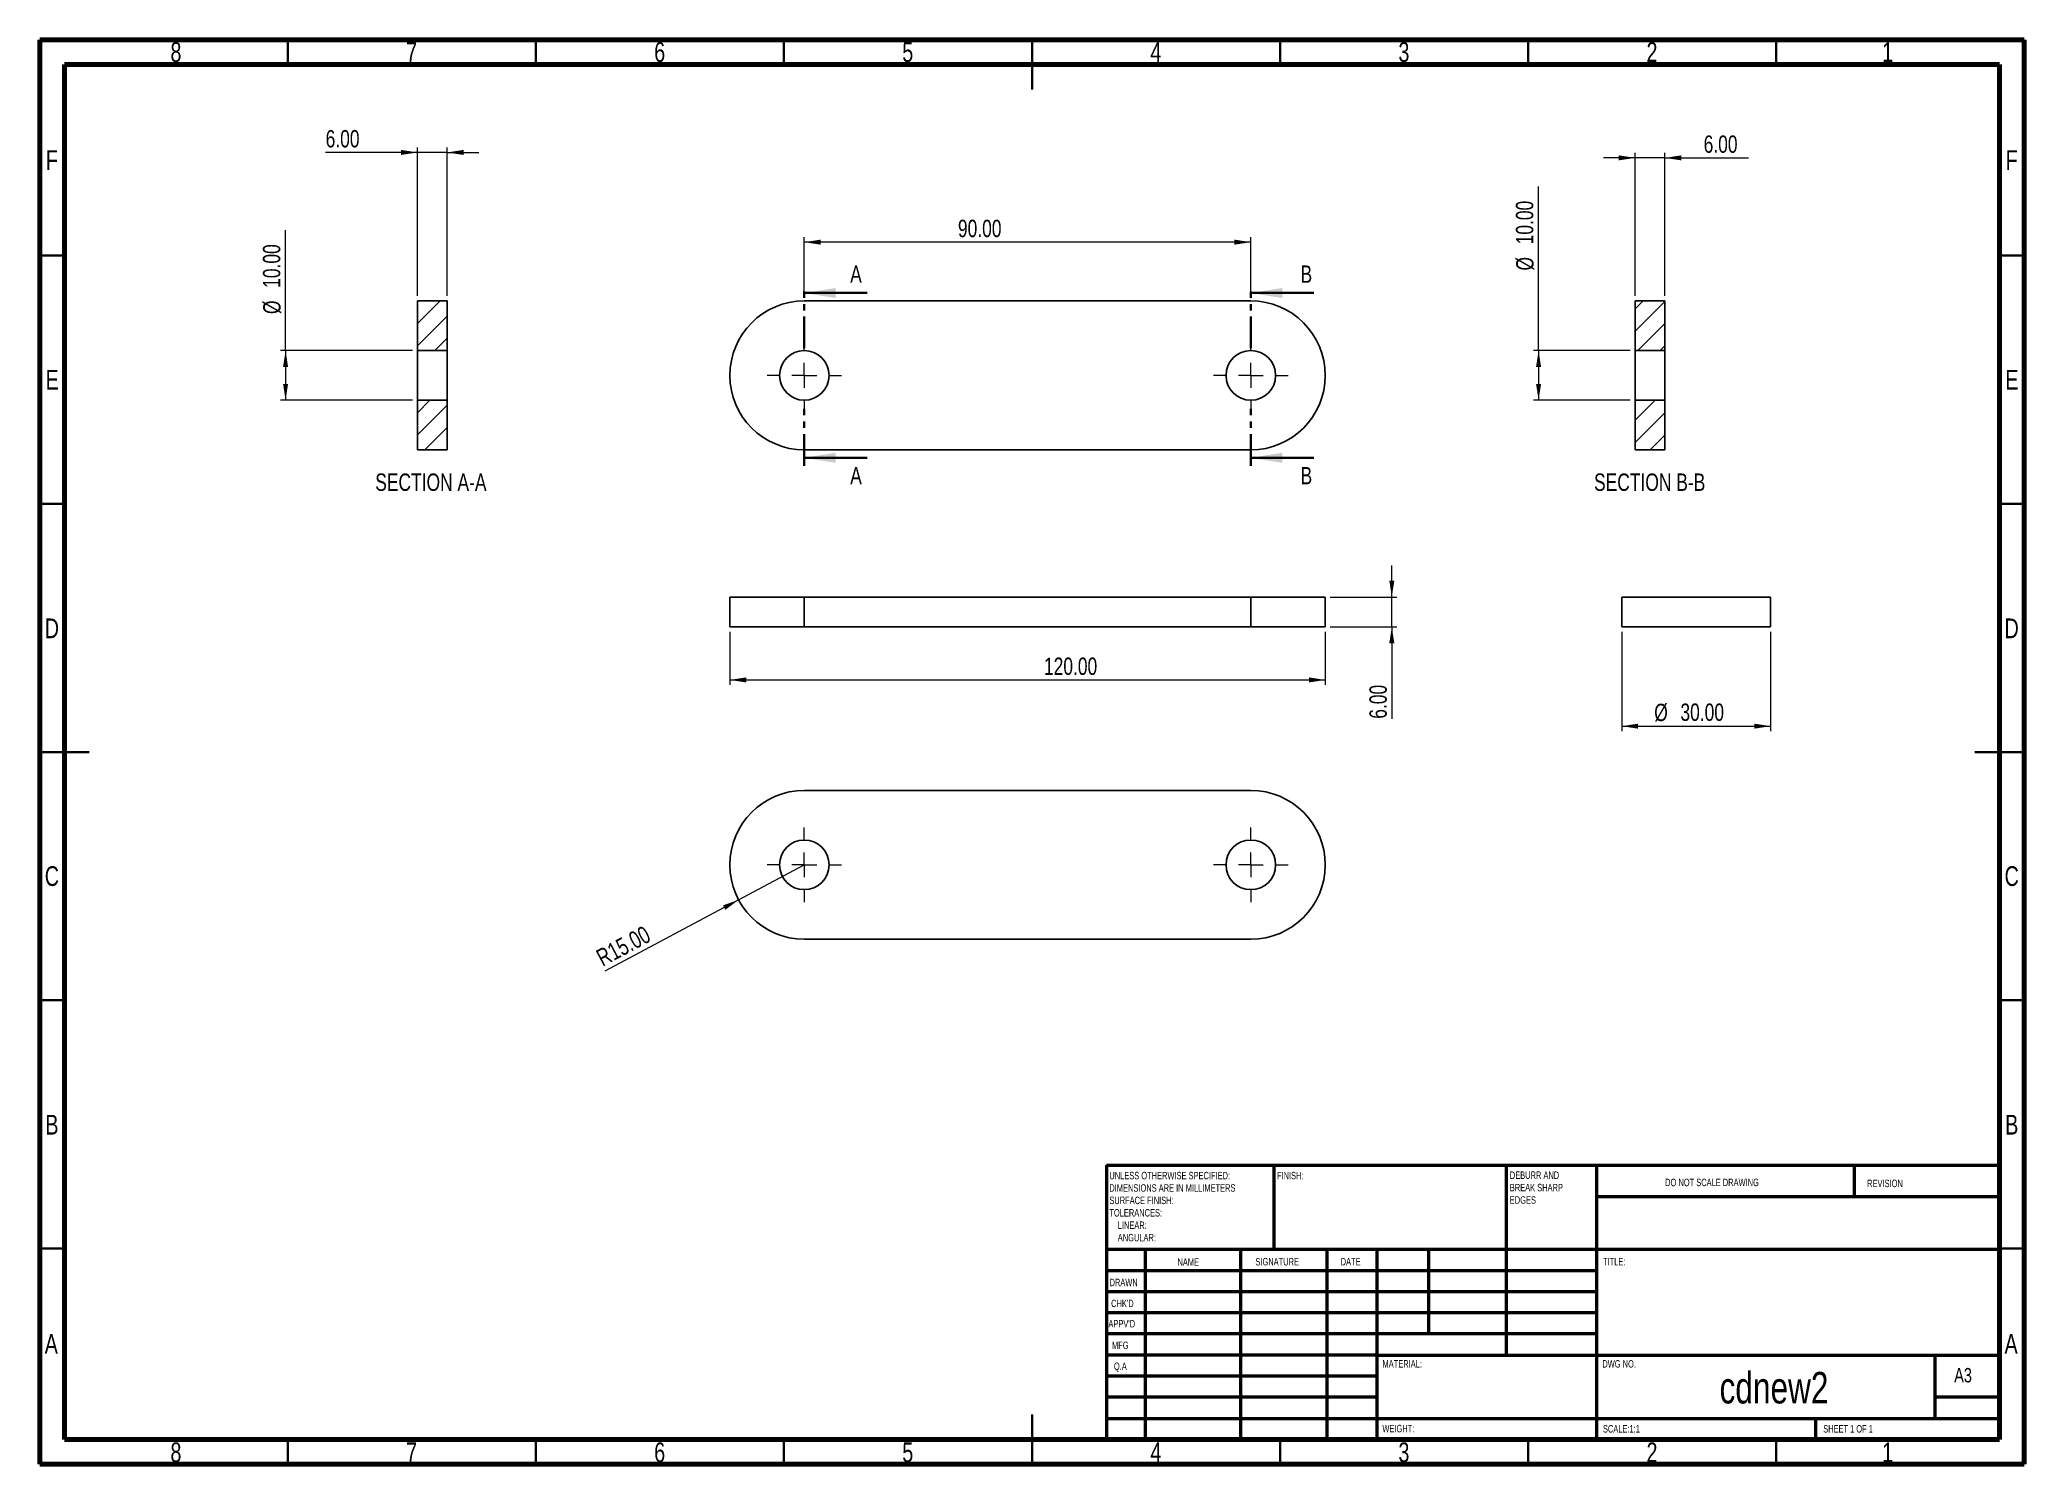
# Model space of a CAD drawing. Header units: millimetres. Extents: x 15 to 415, y 5 to 292.
import ezdxf

# ---------------------------------------------------------------- set-up
doc = ezdxf.new("R2010")
doc.units = ezdxf.units.MM
doc.linetypes.add('PHANTOM', pattern=[12.7, 6.35, -1.27, 1.27, -1.27, 1.27, -1.27])
doc.styles.add('SLDTEXTSTYLE0', font='TXT', dxfattribs={"width": 0.75})
doc.styles.add('SLDTEXTSTYLE1', font='TXT', dxfattribs={"width": 0.686449})
doc.styles.add('SLDTEXTSTYLE2', font='TXT', dxfattribs={"width": 0.6875})
doc.dimstyles.new('SLDDIMSTYLE0', dxfattribs={"dimtxt": 3.5, "dimasz": 3.302, "dimexe": 0, "dimexo": 0.0625, "dimgap": 0.875, "dimtad": 1, "dimrnd": 1e-09, "dimzin": 4, "dimdsep": 46, "dimtxsty": 'SLDTEXTSTYLE0', "dimsah": 1, "dimcen": 0.09, "dimadec": 0, "dimazin": 1, "dimtfac": 1, "dimtofl": 0, "dimtmove": 0, "dimatfit": 3, "dimfxl": 0, "dimfrac": 2, "dimtolj": 1, "dimtzin": 12, "dimarcsym": 0})
doc.dimstyles.new('SLDDIMSTYLE1', dxfattribs={"dimtxt": 3.5, "dimasz": 3.302, "dimexe": 0, "dimexo": 0.0625, "dimgap": 0.875, "dimtad": 1, "dimrnd": 1e-09, "dimzin": 4, "dimdsep": 46, "dimtxsty": 'SLDTEXTSTYLE0', "dimsah": 1, "dimcen": 0.09, "dimadec": 0, "dimazin": 1, "dimtfac": 1, "dimtmove": 0, "dimatfit": 0, "dimfxl": 0, "dimfrac": 2, "dimtolj": 1, "dimtzin": 12, "dimarcsym": 0})
doc.dimstyles.new('SLDDIMSTYLE2', dxfattribs={"dimtxt": 3.5, "dimasz": 3.302, "dimexe": 0, "dimexo": 0.0625, "dimgap": 0.875, "dimtad": 1, "dimrnd": 1e-09, "dimzin": 4, "dimdsep": 46, "dimtxsty": 'SLDTEXTSTYLE0', "dimsah": 1, "dimcen": 0, "dimadec": 0, "dimazin": 1, "dimtfac": 1, "dimtofl": 0, "dimtmove": 0, "dimatfit": 3, "dimfxl": 0, "dimfrac": 2, "dimtolj": 1, "dimtzin": 12, "dimarcsym": 0})

# ---------------------------------------------------------------- blocks, each defined once
blk = doc.blocks.new('SW_NOTE_0')
at = {"color": 0, "linetype": 'Continuous', "lineweight": 0, "char_height": 1.5, "attachment_point": 1, "style": 'SLDTEXTSTYLE0'}
for s, insert in [('UNLESS OTHERWISE SPECIFIED:', (0, 1.93)), ('SURFACE FINISH:', (0, -3.07)), ('DIMENSIONS ARE IN MILLIMETERS', (0, -0.57)), ('TOLERANCES:', (0, -5.57)), ('ANGULAR:', (1.69, -10.57)), ('LINEAR:', (1.69, -8.07))]:
    blk.add_mtext(s, dxfattribs=dict(at, insert=insert))
blk = doc.blocks.new('SW_NOTE_0_1')
at = {"color": 0, "linetype": 'Continuous', "lineweight": 0, "char_height": 1.5, "attachment_point": 1, "style": 'SLDTEXTSTYLE0'}
for s, insert in [('DEBURR AND', (0, 1.93)), ('BREAK SHARP', (0, -0.57)), ('EDGES', (0, -3.07))]:
    blk.add_mtext(s, dxfattribs=dict(at, insert=insert))
blk = doc.blocks.new('_D')
at = {"color": 7, "linetype": 'Continuous', "lineweight": 0}
for p, q in [((154.11, 172.71), (154.11, 162.02)), ((274.11, 172.71), (274.11, 162.02)), ((154.11, 163.02), (274.11, 163.02))]:
    blk.add_line(p, q, dxfattribs=at)
at = {"color": 7, "linetype": 'Continuous', "lineweight": 18}
for points in [[(154.11, 163.02), (157.41, 162.51), (157.41, 163.53)], [(274.11, 163.02), (270.81, 163.53), (270.81, 162.51)]]:
    blk.add_solid(points, dxfattribs=at)
at = {"color": 7, "linetype": 'Continuous', "lineweight": 18, "insert": (217.41, 167.53), "char_height": 3.5, "attachment_point": 1, "style": 'SLDTEXTSTYLE0'}
blk.add_mtext('120.00', dxfattribs=at)
blk = doc.blocks.new('_D_1')
at = {"color": 7, "linetype": 'Continuous', "lineweight": 0}
for p, q in [((287.52, 179.71), (287.52, 186.06)), ((275.11, 179.71), (288.52, 179.71)), ((287.52, 173.71), (287.52, 179.71)), ((275.11, 173.71), (288.52, 173.71)), ((287.52, 173.71), (287.52, 155.2))]:
    blk.add_line(p, q, dxfattribs=at)
at = {"color": 7, "linetype": 'Continuous', "lineweight": 18}
for points in [[(287.52, 179.71), (288.02, 183.01), (287.01, 183.01)], [(287.52, 173.71), (287.01, 170.41), (288.02, 170.41)]]:
    blk.add_solid(points, dxfattribs=at)
at = {"color": 7, "linetype": 'Continuous', "lineweight": 18, "insert": (283, 155.2), "char_height": 3.5, "attachment_point": 1, "rotation": 90, "style": 'SLDTEXTSTYLE0'}
blk.add_mtext('6.00', dxfattribs=at)
blk = doc.blocks.new('_D_2')
at = {"color": 7, "linetype": 'Continuous', "lineweight": 0}
for p, q in [((169.11, 240.37), (169.11, 252.21)), ((259.11, 240.37), (259.11, 252.21)), ((259.11, 251.21), (169.11, 251.21))]:
    blk.add_line(p, q, dxfattribs=at)
at = {"color": 7, "linetype": 'Continuous', "lineweight": 18}
for points in [[(169.11, 251.21), (172.41, 250.71), (172.41, 251.72)], [(259.11, 251.21), (255.81, 251.72), (255.81, 250.71)]]:
    blk.add_solid(points, dxfattribs=at)
at = {"color": 7, "linetype": 'Continuous', "lineweight": 18, "insert": (200.07, 255.73), "char_height": 3.5, "attachment_point": 1, "style": 'SLDTEXTSTYLE0'}
blk.add_mtext('90.00', dxfattribs=at)
blk = doc.blocks.new('SW_CENTERMARKSYMBOL_0')
at = {"color": 0, "linetype": 'Continuous', "lineweight": 18}
for p, q in [((0, 5), (0, 7.5)), ((-5, 0), (-7.5, 0)), ((0, 0), (-2.5, 0)), ((0, 0), (0, 2.5)), ((0, 0), (0, -2.5)), ((0, 0), (2.5, 0)), ((5, 0), (7.5, 0)), ((0, -5), (0, -7.5))]:
    blk.add_line(p, q, dxfattribs=at)
blk = doc.blocks.new('SW_CENTERMARKSYMBOL_1')
at = {"color": 0, "linetype": 'Continuous', "lineweight": 18}
for p, q in [((0, 5), (0, 7.5)), ((-5, 0), (-7.5, 0)), ((0, 0), (-2.5, 0)), ((0, 0), (0, 2.5)), ((0, 0), (0, -2.5)), ((0, 0), (2.5, 0)), ((5, 0), (7.5, 0)), ((0, -5), (0, -7.5))]:
    blk.add_line(p, q, dxfattribs=at)
blk = doc.blocks.new('_D_3')
at = {"color": 7, "linetype": 'Continuous', "lineweight": 0}
for q in [(169.11, 125.77), (128.93, 104.33)]:
    blk.add_line((155.87, 118.71), q, dxfattribs=at)
at = {"color": 7, "linetype": 'Continuous', "lineweight": 18}
blk.add_solid([(155.87, 118.71), (152.72, 117.6), (153.2, 116.7)], dxfattribs=at)
at = {"color": 7, "linetype": 'Continuous', "lineweight": 18, "insert": (126.81, 108.3), "char_height": 3.5, "attachment_point": 1, "rotation": 28.0802, "style": 'SLDTEXTSTYLE0'}
blk.add_mtext('R15.00', dxfattribs=at)
blk = doc.blocks.new('SW_CENTERMARKSYMBOL_2')
at = {"color": 0, "linetype": 'Continuous', "lineweight": 18}
for p, q in [((0, 5), (0, 7.5)), ((-5, 0), (-7.5, 0)), ((0, 0), (-2.5, 0)), ((0, 0), (0, 2.5)), ((0, 0), (0, -2.5)), ((0, 0), (2.5, 0)), ((5, 0), (7.5, 0)), ((0, -5), (0, -7.5))]:
    blk.add_line(p, q, dxfattribs=at)
blk = doc.blocks.new('SW_CENTERMARKSYMBOL_3')
at = {"color": 0, "linetype": 'Continuous', "lineweight": 18}
for p, q in [((0, 5), (0, 7.5)), ((-5, 0), (-7.5, 0)), ((0, 0), (-2.5, 0)), ((0, 0), (0, 2.5)), ((0, 0), (0, -2.5)), ((0, 0), (2.5, 0)), ((5, 0), (7.5, 0)), ((0, -5), (0, -7.5))]:
    blk.add_line(p, q, dxfattribs=at)
blk = doc.blocks.new('_D_4')
at = {"color": 7, "linetype": 'Continuous', "lineweight": 0}
for p, q in [((333.87, 172.71), (333.87, 152.7)), ((363.87, 172.71), (363.87, 152.7)), ((333.87, 153.7), (363.87, 153.7))]:
    blk.add_line(p, q, dxfattribs=at)
at = {"color": 7, "linetype": 'Continuous', "lineweight": 18}
for points in [[(333.87, 153.7), (337.17, 153.2), (337.17, 154.21)], [(363.87, 153.7), (360.57, 154.21), (360.57, 153.2)]]:
    blk.add_solid(points, dxfattribs=at)
at = {"color": 7, "linetype": 'Continuous', "lineweight": 18, "char_height": 3.5, "attachment_point": 1, "style": 'SLDTEXTSTYLE0'}
for s, insert in [('%%c', (340.41, 158.22)), ('30.00', (345.69, 158.27))]:
    blk.add_mtext(s, dxfattribs=dict(at, insert=insert))
blk = doc.blocks.new('_D_5')
at = {"color": 7, "linetype": 'Continuous', "lineweight": 0}
for p, q in [((64.56, 229.37), (64.56, 253.65)), ((90.14, 229.37), (63.56, 229.37)), ((64.56, 229.37), (64.56, 219.37)), ((90.14, 219.37), (63.56, 219.37))]:
    blk.add_line(p, q, dxfattribs=at)
at = {"color": 7, "linetype": 'Continuous', "lineweight": 18}
for points in [[(64.56, 229.37), (64.05, 226.07), (65.06, 226.07)], [(64.56, 219.37), (65.06, 222.67), (64.05, 222.67)]]:
    blk.add_solid(points, dxfattribs=at)
at = {"color": 7, "linetype": 'Continuous', "lineweight": 18, "char_height": 3.5, "attachment_point": 1, "rotation": 90, "style": 'SLDTEXTSTYLE0'}
for s, insert in [('10.00', (59.99, 242.01)), ('%%c', (60.04, 236.73))]:
    blk.add_mtext(s, dxfattribs=dict(at, insert=insert))
blk = doc.blocks.new('_D_6')
at = {"color": 7, "linetype": 'Continuous', "lineweight": 0}
for p, q in [((91.14, 269.29), (72.63, 269.29)), ((91.14, 240.37), (91.14, 270.29)), ((97.14, 269.29), (91.14, 269.29)), ((97.14, 240.37), (97.14, 270.29)), ((97.14, 269.29), (103.49, 269.29))]:
    blk.add_line(p, q, dxfattribs=at)
at = {"color": 7, "linetype": 'Continuous', "lineweight": 18}
for points in [[(91.14, 269.29), (87.84, 269.8), (87.84, 268.78)], [(97.14, 269.29), (100.44, 268.78), (100.44, 269.8)]]:
    blk.add_solid(points, dxfattribs=at)
at = {"color": 7, "linetype": 'Continuous', "lineweight": 18, "insert": (72.63, 273.8), "char_height": 3.5, "attachment_point": 1, "style": 'SLDTEXTSTYLE0'}
blk.add_mtext('6.00', dxfattribs=at)
blk = doc.blocks.new('_D_7')
at = {"color": 7, "linetype": 'Continuous', "lineweight": 0}
for p, q in [((317.1, 229.37), (317.1, 262.41)), ((335.56, 229.37), (316.1, 229.37)), ((317.1, 229.37), (317.1, 219.37)), ((335.56, 219.37), (316.1, 219.37))]:
    blk.add_line(p, q, dxfattribs=at)
at = {"color": 7, "linetype": 'Continuous', "lineweight": 18}
for points in [[(317.1, 229.37), (316.59, 226.07), (317.61, 226.07)], [(317.1, 219.37), (317.61, 222.67), (316.59, 222.67)]]:
    blk.add_solid(points, dxfattribs=at)
at = {"color": 7, "linetype": 'Continuous', "lineweight": 18, "char_height": 3.5, "attachment_point": 1, "rotation": 90, "style": 'SLDTEXTSTYLE0'}
for s, insert in [('10.00', (312.53, 250.77)), ('%%c', (312.59, 245.5))]:
    blk.add_mtext(s, dxfattribs=dict(at, insert=insert))
blk = doc.blocks.new('_D_8')
at = {"color": 7, "linetype": 'Continuous', "lineweight": 0}
for p, q in [((336.56, 268.2), (330.21, 268.2)), ((336.56, 240.37), (336.56, 269.2)), ((342.56, 268.2), (336.56, 268.2)), ((342.56, 240.37), (342.56, 269.2)), ((342.56, 268.2), (359.42, 268.2))]:
    blk.add_line(p, q, dxfattribs=at)
at = {"color": 7, "linetype": 'Continuous', "lineweight": 18}
for points in [[(336.56, 268.2), (333.26, 268.7), (333.26, 267.69)], [(342.56, 268.2), (345.86, 267.69), (345.86, 268.7)]]:
    blk.add_solid(points, dxfattribs=at)
at = {"color": 7, "linetype": 'Continuous', "lineweight": 18, "insert": (350.37, 272.71), "char_height": 3.5, "attachment_point": 1, "style": 'SLDTEXTSTYLE0'}
blk.add_mtext('6.00', dxfattribs=at)

msp = doc.modelspace()

# ---------------------------------------------------------------- hatches: boundary and pattern name
at = {"linetype": 'Continuous', "lineweight": 18}
h = msp.add_hatch(dxfattribs=at)
h.set_pattern_fill('ANSI31', style=0)
h.paths.add_polyline_path([(97.138, 229.372), (97.138, 239.372), (91.138, 239.372), (91.138, 229.372)], flags=0)
h = msp.add_hatch(dxfattribs=at)
h.set_pattern_fill('ANSI31', style=0)
h.paths.add_polyline_path([(342.558, 229.372), (342.558, 239.372), (336.558, 239.372), (336.558, 229.372)], flags=0)
h = msp.add_hatch(dxfattribs=at)
h.set_pattern_fill('ANSI31', style=0)
h.paths.add_polyline_path([(91.138, 219.372), (91.138, 209.372), (97.138, 209.372), (97.138, 219.372)], flags=0)
h = msp.add_hatch(dxfattribs=at)
h.set_pattern_fill('ANSI31', style=0)
h.paths.add_polyline_path([(336.558, 219.372), (336.558, 209.372), (342.558, 209.372), (342.558, 219.372)], flags=0)

# ---------------------------------------------------------------- linework, layer by layer
at = {"color": 7, "linetype": 'Continuous', "lineweight": 70}
for p, q in [((15, 5), (15, 292)), ((15, 292), (415, 292)), ((415, 292), (415, 5)), ((20, 10), (20, 287)), ((20, 287), (410, 287)), ((410, 287), (410, 10)), ((410, 10), (20, 10)), ((415, 5), (15, 5))]:
    msp.add_line(p, q, dxfattribs=at)
at = {"color": 7, "linetype": 'Continuous', "lineweight": 35}
for p, q in [((65, 287), (65, 292)), ((115, 287), (115, 292)), ((165, 287), (165, 292)), ((215, 292), (215, 282)), ((215, 287), (215, 292)), ((265, 287), (265, 292)), ((315, 287), (315, 292)), ((365, 287), (365, 292)), ((20, 248.5), (15, 248.5)), ((410, 248.5), (415, 248.5)), ((181.809, 240.972), (169.109, 240.972)), ((271.809, 240.972), (259.109, 240.972)), ((181.809, 207.772), (169.109, 207.772)), ((271.809, 207.772), (259.109, 207.772)), ((20, 198.5), (15, 198.5)), ((410, 198.5), (415, 198.5)), ((15, 148.5), (25, 148.5)), ((20, 148.5), (15, 148.5)), ((415, 148.5), (405, 148.5)), ((410, 148.5), (415, 148.5)), ((20, 98.5), (15, 98.5)), ((410, 98.5), (415, 98.5)), ((20, 48.5), (15, 48.5)), ((410, 48.5), (415, 48.5)), ((215, 5), (215, 15)), ((65, 10), (65, 5)), ((115, 10), (115, 5)), ((165, 10), (165, 5)), ((215, 10), (215, 5)), ((265, 10), (265, 5)), ((315, 10), (315, 5)), ((365, 10), (365, 5))]:
    msp.add_line(p, q, dxfattribs=at)
at = {"color": 7, "linetype": 'PHANTOM', "lineweight": 35}
for p, q in [((169.109, 229.859), (169.109, 242.559)), ((259.109, 229.859), (259.109, 242.559)), ((169.109, 206.184), (169.109, 218.891)), ((259.109, 206.184), (259.109, 218.891))]:
    msp.add_line(p, q, dxfattribs=at)
at = {"color": 7, "linetype": 'Continuous', "lineweight": 25}
for p, q in [((91.138, 229.372), (91.138, 239.372)), ((97.138, 239.372), (91.138, 239.372)), ((97.138, 229.372), (97.138, 239.372)), ((259.109, 239.372), (169.109, 239.372)), ((336.558, 229.372), (336.558, 239.372)), ((342.558, 239.372), (336.558, 239.372)), ((342.558, 229.372), (342.558, 239.372)), ((97.138, 229.372), (91.138, 229.372)), ((91.138, 229.372), (91.138, 219.372)), ((97.138, 229.372), (97.138, 219.372)), ((342.558, 229.372), (336.558, 229.372)), ((336.558, 229.372), (336.558, 219.372)), ((342.558, 229.372), (342.558, 219.372)), ((91.138, 219.372), (97.138, 219.372)), ((91.138, 209.372), (91.138, 219.372)), ((97.138, 209.372), (97.138, 219.372)), ((336.558, 219.372), (342.558, 219.372)), ((336.558, 209.372), (336.558, 219.372)), ((342.558, 209.372), (342.558, 219.372)), ((91.138, 209.372), (97.138, 209.372)), ((169.109, 209.372), (259.109, 209.372)), ((336.558, 209.372), (342.558, 209.372)), ((154.109, 179.712), (154.109, 173.712)), ((154.109, 179.712), (169.109, 179.712)), ((169.109, 179.712), (169.109, 173.712)), ((169.109, 179.712), (259.109, 179.712)), ((259.109, 179.712), (259.109, 173.712)), ((259.109, 179.712), (274.109, 179.712)), ((274.109, 173.712), (274.109, 179.712)), ((333.87, 179.712), (333.87, 173.712)), ((333.87, 179.712), (363.87, 179.712)), ((363.87, 179.712), (363.87, 173.712)), ((154.109, 173.712), (169.109, 173.712)), ((169.109, 173.712), (259.109, 173.712)), ((259.109, 173.712), (274.109, 173.712)), ((333.87, 173.712), (363.87, 173.712)), ((169.109, 140.766), (259.109, 140.766)), ((259.109, 110.766), (169.109, 110.766))]:
    msp.add_line(p, q, dxfattribs=at)
at = {"color": 7, "linetype": 'Continuous', "lineweight": 50}
for p, q in [((230, 65.25), (410, 65.25)), ((230, 65.25), (230, 10)), ((263.8, 48.25), (263.8, 65.25)), ((310.6, 65.25), (310.6, 27)), ((328.8, 65.25), (328.8, 10)), ((380.8, 58.875), (380.8, 65.25)), ((410, 58.875), (328.8, 58.875)), ((410, 48.25), (230, 48.25)), ((237.8, 48.25), (237.8, 10)), ((256.991, 48.25), (256.991, 10)), ((274.399, 48.25), (274.399, 10)), ((284.6, 10), (284.6, 48.25)), ((295, 31.25), (295, 48.25)), ((328.8, 44), (230, 44)), ((328.8, 39.75), (230, 39.75)), ((328.8, 35.5), (230, 35.5)), ((328.8, 31.25), (230, 31.25)), ((284.6, 27), (230, 27)), ((284.6, 27), (410, 27)), ((397, 14.25), (397, 27)), ((284.6, 22.75), (230, 22.75)), ((284.6, 18.5), (230, 18.5)), ((410, 18.5), (397, 18.5)), ((230, 14.25), (410, 14.25)), ((373, 10), (373, 14.25))]:
    msp.add_line(p, q, dxfattribs=at)
at = {"color": 7, "linetype": 'Continuous', "lineweight": 25}
for centre in [(169.109, 224.372), (259.109, 224.372), (169.109, 125.766), (259.109, 125.766)]:
    msp.add_circle(centre, 5, dxfattribs=at)
for centre, start, end in [((169.109, 224.372), 90, 270), ((259.109, 224.372), 270, 90), ((169.109, 125.766), 90, 270), ((259.109, 125.766), 270, 90)]:
    msp.add_arc(centre, 15, start, end, dxfattribs=at)
at = {"color": 7, "linetype": 'Continuous', "lineweight": 35}
for points in [[(169.109, 240.972), (175.459, 239.956), (175.459, 241.988)], [(259.109, 240.972), (265.459, 239.956), (265.459, 241.988)], [(169.109, 207.772), (175.459, 206.756), (175.459, 208.788)], [(259.109, 207.772), (265.459, 206.756), (265.459, 208.788)]]:
    msp.add_solid(points, dxfattribs=at)

# ---------------------------------------------------------------- block references
at = {"color": 7, "linetype": 'Continuous', "lineweight": 0}
for name, p in [('SW_CENTERMARKSYMBOL_1', (169.109, 224.372)), ('SW_CENTERMARKSYMBOL_0', (259.109, 224.372)), ('SW_CENTERMARKSYMBOL_3', (169.109, 125.766)), ('SW_CENTERMARKSYMBOL_2', (259.109, 125.766)), ('SW_NOTE_0_1', (311.309, 62.069)), ('SW_NOTE_0', (230.594, 61.987))]:
    msp.add_blockref(name, p, dxfattribs=at)

# ---------------------------------------------------------------- texts
for s, insert, char_height, attachment_point, style in [('8', (42.46, 291.489), 3.969, 2, 'SLDTEXTSTYLE0'), ('7', (89.96, 291.489), 3.969, 2, 'SLDTEXTSTYLE0'), ('6', (139.96, 291.489), 3.969, 2, 'SLDTEXTSTYLE0'), ('5', (189.96, 291.489), 3.969, 2, 'SLDTEXTSTYLE0'), ('4', (239.96, 291.489), 3.969, 2, 'SLDTEXTSTYLE0'), ('3', (289.96, 291.489), 3.969, 2, 'SLDTEXTSTYLE0'), ('2', (339.96, 291.489), 3.969, 2, 'SLDTEXTSTYLE0'), ('1', (387.46, 291.489), 3.969, 2, 'SLDTEXTSTYLE0'), ('F', (17.458, 269.739), 3.969, 2, 'SLDTEXTSTYLE0'), ('F', (412.458, 269.739), 3.969, 2, 'SLDTEXTSTYLE0'), ('E', (17.508, 225.489), 3.969, 2, 'SLDTEXTSTYLE0'), ('E', (412.508, 225.489), 3.969, 2, 'SLDTEXTSTYLE0'), ('SECTION A-A', (93.845, 204.608), 3.5, 2, 'SLDTEXTSTYLE0'), ('SECTION B-B', (339.491, 204.608), 3.5, 2, 'SLDTEXTSTYLE0'), ('D', (17.453, 175.398), 3.969, 2, 'SLDTEXTSTYLE0'), ('D', (412.453, 175.398), 3.969, 2, 'SLDTEXTSTYLE0'), ('C', (17.459, 125.489), 3.969, 2, 'SLDTEXTSTYLE0'), ('C', (412.459, 125.489), 3.969, 2, 'SLDTEXTSTYLE0'), ('B', (17.471, 75.398), 3.969, 2, 'SLDTEXTSTYLE0'), ('B', (412.471, 75.398), 3.969, 2, 'SLDTEXTSTYLE0'), ('FINISH:', (264.371, 63.919), 1.5, 1, 'SLDTEXTSTYLE0'), ('DO NOT SCALE DRAWING', (342.615, 62.533), 1.5, 1, 'SLDTEXTSTYLE0'), ('REVISION', (383.328, 62.335), 1.5, 1, 'SLDTEXTSTYLE0'), ('NAME', (244.322, 46.501), 1.5, 1, 'SLDTEXTSTYLE0'), ('SIGNATURE', (260.034, 46.562), 1.5, 1, 'SLDTEXTSTYLE0'), ('DATE', (277.215, 46.576), 1.5, 1, 'SLDTEXTSTYLE0'), ('TITLE:', (330.09, 46.576), 1.5, 1, 'SLDTEXTSTYLE0'), ('DRAWN', (230.643, 42.385), 1.5, 1, 'SLDTEXTSTYLE1'), ("CHK'D", (230.939, 38.162), 1.5, 1, 'SLDTEXTSTYLE0'), ("APPV'D", (230.402, 34.066), 1.5, 1, 'SLDTEXTSTYLE0'), ('A', (17.34, 31.239), 3.969, 2, 'SLDTEXTSTYLE0'), ('MFG', (231.124, 29.716), 1.5, 1, 'SLDTEXTSTYLE0'), ('A', (412.34, 31.239), 3.969, 2, 'SLDTEXTSTYLE0'), ('Q.A', (231.509, 25.505), 1.5, 1, 'SLDTEXTSTYLE0'), ('MATERIAL:', (285.646, 25.986), 1.5, 1, 'SLDTEXTSTYLE0'), ('DWG NO.', (329.953, 25.986), 1.5, 1, 'SLDTEXTSTYLE0'), ('A3', (400.871, 24.406), 2.9104, 1, 'SLDTEXTSTYLE0'), ('cdnew2', (364.551, 23.607), 6.35, 2, 'SLDTEXTSTYLE0'), ('WEIGHT:', (285.618, 12.949), 1.4986, 1, 'SLDTEXTSTYLE0'), ('SCALE:1:1', (330.074, 12.9), 1.5, 1, 'SLDTEXTSTYLE0'), ('SHEET 1 OF 1', (374.478, 12.9), 1.5, 1, 'SLDTEXTSTYLE2'), ('8', (42.46, 9.398), 3.969, 2, 'SLDTEXTSTYLE0'), ('7', (89.96, 9.398), 3.969, 2, 'SLDTEXTSTYLE0'), ('6', (139.96, 9.398), 3.969, 2, 'SLDTEXTSTYLE0'), ('5', (189.96, 9.398), 3.969, 2, 'SLDTEXTSTYLE0'), ('4', (239.96, 9.398), 3.969, 2, 'SLDTEXTSTYLE0'), ('3', (289.96, 9.398), 3.969, 2, 'SLDTEXTSTYLE0'), ('2', (339.96, 9.398), 3.969, 2, 'SLDTEXTSTYLE0'), ('1', (387.46, 9.398), 3.969, 2, 'SLDTEXTSTYLE0')]:
    msp.add_mtext(s, dxfattribs=dict(at, insert=insert, char_height=char_height, attachment_point=attachment_point, style=style))
at = {"color": 7, "linetype": 'Continuous', "char_height": 3.5, "attachment_point": 1, "style": 'SLDTEXTSTYLE0'}
for s, insert in [('A', (178.357, 246.521)), ('B', (269.13, 246.521)), ('A', (178.357, 205.924)), ('B', (269.13, 205.924))]:
    msp.add_mtext(s, dxfattribs=dict(at, insert=insert))

# ---------------------------------------------------------------- dimensions: what is measured, and where the dimension line sits
at = {"color": 7, "linetype": 'Continuous', "lineweight": 18}
for base, p1, p2, dimstyle, picture, middle in [((91.138, 269.293), (97.138, 239.372), (91.138, 239.372), 'SLDDIMSTYLE1', '_D_6', (77.156, 269.293)), ((336.558, 268.197), (342.558, 239.372), (336.558, 239.372), 'SLDDIMSTYLE1', '_D_8', (354.896, 268.197)), ((169.109, 251.215), (259.109, 239.372), (169.109, 239.372), 'SLDDIMSTYLE0', '_D_2', (205.891, 251.215)), ((274.109, 163.017), (154.109, 173.712), (274.109, 173.712), 'SLDDIMSTYLE0', '_D', (224.517, 163.017))]:
    dim = msp.add_linear_dim(base=base, p1=p1, p2=p2, dimstyle=dimstyle, dxfattribs=at)
    dim.commit()
    dim.dimension.update_dxf_attribs({"geometry": picture, "text_midpoint": middle, "dimtype": 160})
for base, p1, p2, picture, middle in [((317.097, 219.372), (336.558, 229.372), (336.558, 219.372), '_D_7', (317.097, 253.954)), ((64.556, 219.372), (91.138, 229.372), (91.138, 219.372), '_D_5', (64.556, 245.189))]:
    dim = msp.add_linear_dim(base=base, p1=p1, p2=p2, angle=90, text='%%c<>', dimstyle='SLDDIMSTYLE0', dxfattribs=at)
    dim.commit()
    dim.dimension.update_dxf_attribs({"geometry": picture, "text_midpoint": middle, "dimtype": 160})
dim = msp.add_linear_dim(base=(287.515, 179.712), p1=(274.109, 173.712), p2=(274.109, 179.712), angle=90, dimstyle='SLDDIMSTYLE1', dxfattribs=at)
dim.commit()
dim.dimension.update_dxf_attribs({"geometry": '_D_1', "text_midpoint": (287.515, 159.73), "dimtype": 160})
dim = msp.add_linear_dim(base=(363.87, 153.704), p1=(333.87, 173.712), p2=(363.87, 173.712), text='%%c<>', dimstyle='SLDDIMSTYLE1', dxfattribs=at)
dim.commit()
dim.dimension.update_dxf_attribs({"geometry": '_D_4', "text_midpoint": (348.87, 153.704), "dimtype": 160})
dim = msp.add_radius_dim(center=(169.109, 125.766), mpoint=(155.874, 118.705), dimstyle='SLDDIMSTYLE2', dxfattribs=at)
dim.commit()
dim.dimension.update_dxf_attribs({"geometry": '_D_3', "text_midpoint": (135.224, 107.688), "dimtype": 164})

doc.saveas('drawing.dxf')
